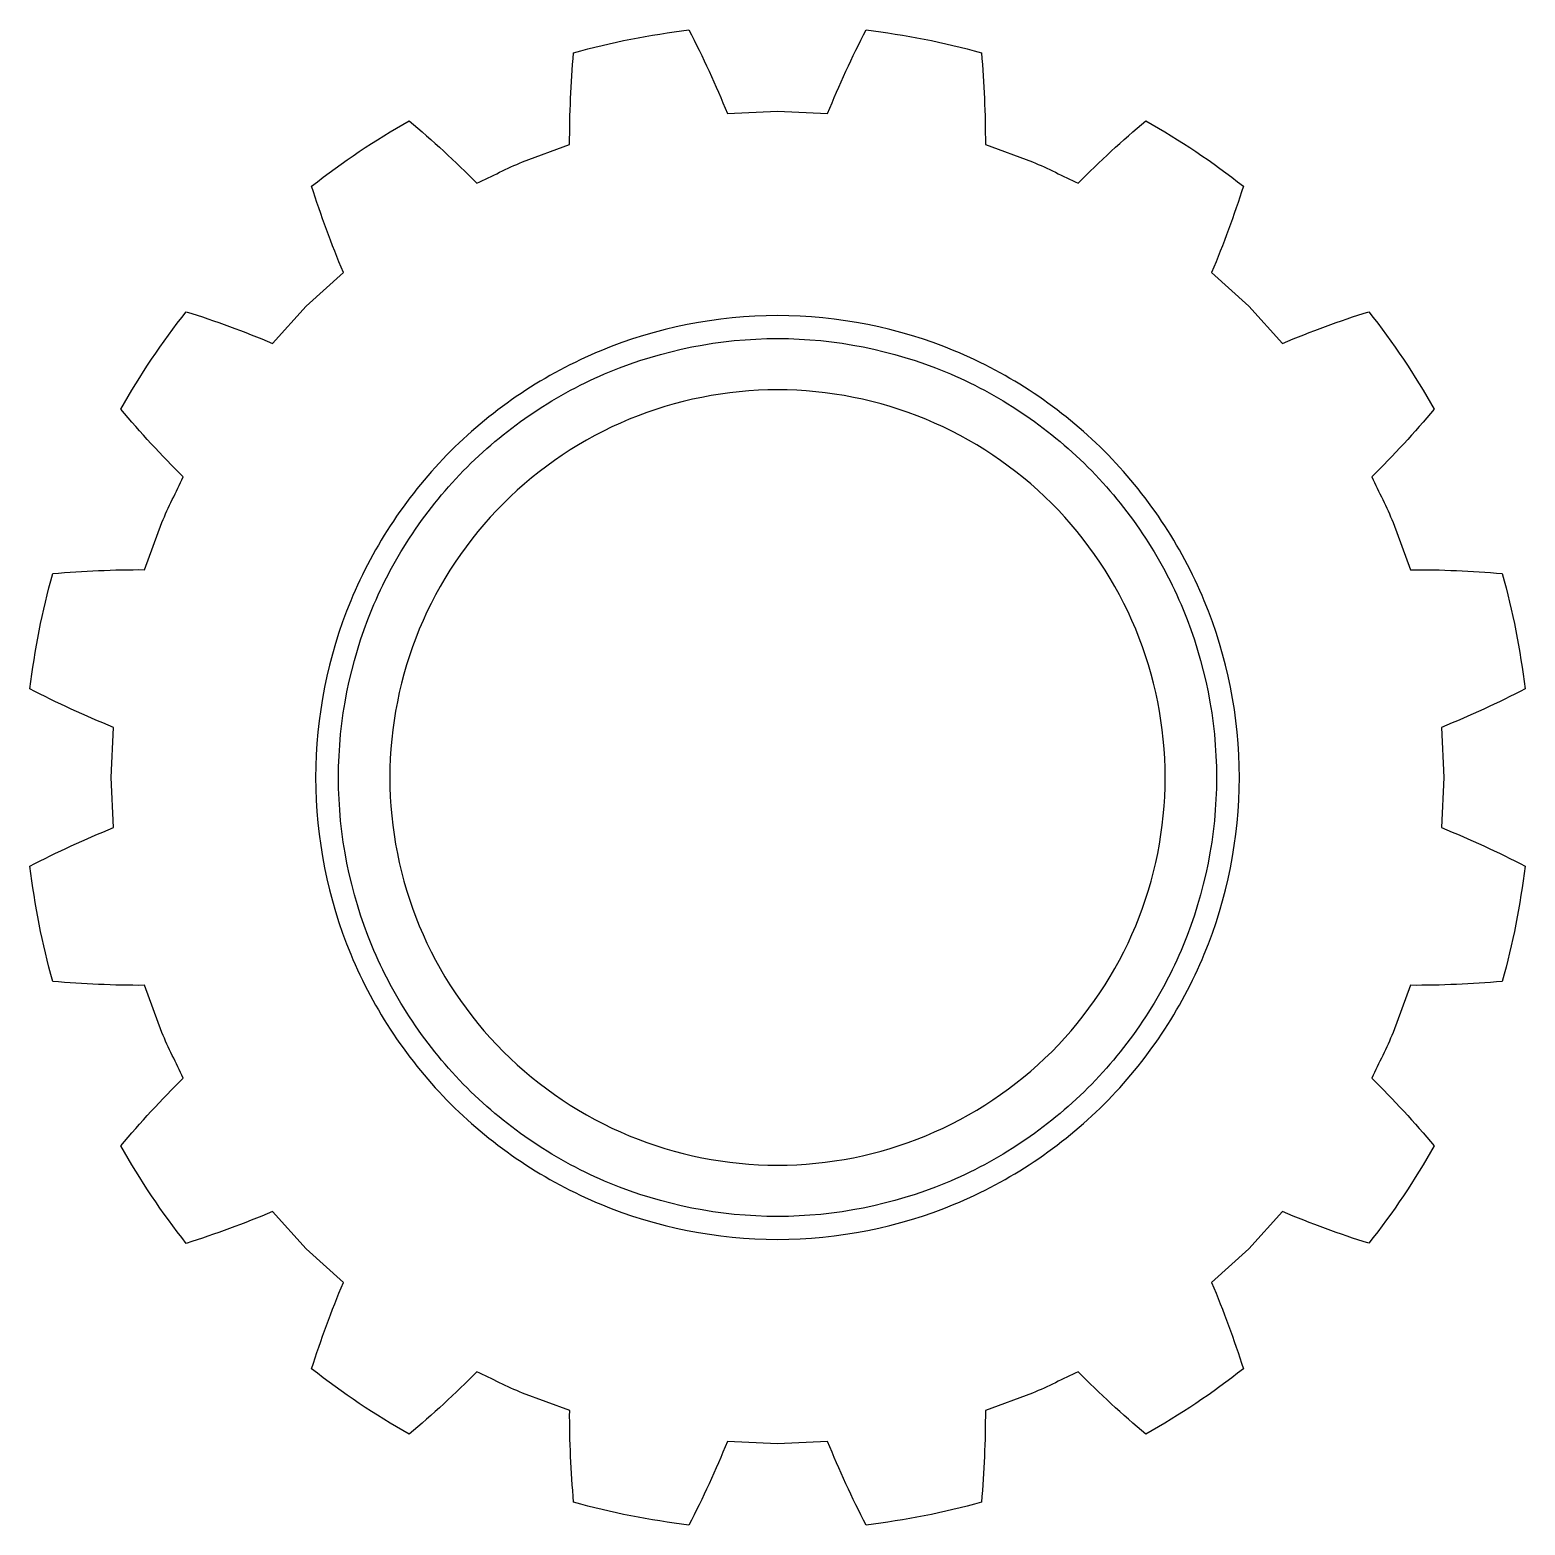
# Model space of a CAD drawing. Header units: centimetres. Extents: x -8.6 to 8.6, y -8.6 to 8.6.
import ezdxf

# ---------------------------------------------------------------- set-up
doc = ezdxf.new("R2010")
doc.units = ezdxf.units.CM
doc.header["$MEASUREMENT"] = 0
doc.layers.add('Camada 1', color=7, linetype='Continuous')

msp = doc.modelspace()

# ---------------------------------------------------------------- linework, layer by layer
at = {"layer": 'Camada 1', "color": 250}
for points, knots in [([(7.63679, 0), (7.63679, 0), (7.60885, 0.57407), (7.60885, 0.57407), (7.60885, 0.57407), (7.93344, 0.70747), (8.26002, 0.85495), (8.56762, 1.0155), (8.56762, 1.0155), (8.51087, 1.46191), (8.43051, 1.904), (8.30409, 2.33701), (8.30409, 2.33701), (7.95299, 2.36667), (7.60911, 2.38352), (7.25314, 2.3817), (7.25314, 2.3817), (7.25314, 2.3817), (7.05502, 2.92272), (7.05502, 2.92272), (7.05502, 2.92272), (6.98128, 3.09983), (6.8923, 3.27041), (6.81049, 3.444), (6.81049, 3.444), (7.05774, 3.6916), (7.30341, 3.95478), (7.5259, 4.22111), (7.5259, 4.22111), (7.3027, 4.61187), (7.05645, 4.98713), (6.77607, 5.33858), (6.77607, 5.33858), (6.44314, 5.23296), (6.11424, 5.1122), (5.78751, 4.97488), (5.78751, 4.97488), (5.78751, 4.97488), (5.4, 5.40004), (5.4, 5.40004), (5.4, 5.40004), (5.4, 5.40004), (4.97505, 5.78742), (4.97505, 5.78742), (4.97505, 5.78742), (5.11229, 6.11415), (5.2331, 6.44314), (5.33864, 6.77598), (5.33864, 6.77598), (4.98727, 7.05644), (4.61199, 7.30269), (4.2212, 7.52581), (4.2212, 7.52581), (3.95479, 7.3034), (3.69169, 7.05744), (3.44401, 6.81032), (3.44401, 6.81032), (3.27063, 6.89226), (3.09984, 6.98103), (2.92286, 7.05477), (2.92286, 7.05477), (2.92286, 7.05477), (2.38187, 7.25326), (2.38187, 7.25326), (2.38187, 7.25326), (2.38372, 7.6091), (2.36689, 7.95298), (2.33694, 8.30389), (2.33694, 8.30389), (1.9039, 8.4305), (1.46181, 8.51098), (1.01556, 8.56766), (1.01556, 8.56766), (0.85498, 8.25987), (0.7074, 7.9334), (0.57402, 7.60889), (0.57402, 7.60889), (0.57402, 7.60889), (0.00003, 7.63675), (0.00003, 7.63675), (0.00003, 7.63675), (0.00003, 7.63675), (-0.57404, 7.60889), (-0.57404, 7.60889), (-0.57404, 7.60889), (-0.70746, 7.9334), (-0.85504, 8.25987), (-1.01546, 8.56766), (-1.01546, 8.56766), (-1.46187, 8.51099), (-1.90396, 8.4305), (-2.33705, 8.304), (-2.33705, 8.304), (-2.36663, 7.95306), (-2.38348, 7.60905), (-2.38182, 7.25321), (-2.38182, 7.25321), (-2.38182, 7.25321), (-2.92271, 7.05485), (-2.92271, 7.05485), (-2.92271, 7.05485), (-3.09982, 6.98111), (-3.27053, 6.89221), (-3.44399, 6.8104), (-3.44399, 6.8104), (-3.69175, 7.05749), (-3.95461, 7.30345), (-4.2211, 7.52589), (-4.2211, 7.52589), (-4.61186, 7.30277), (-4.98712, 7.05652), (-5.33857, 6.77606), (-5.33857, 6.77606), (-5.23295, 6.44319), (-5.11219, 6.11423), (-4.97487, 5.7875), (-4.97487, 5.7875), (-4.97487, 5.7875), (-5.3999, 5.40012), (-5.3999, 5.40012), (-5.3999, 5.40012), (-5.3999, 5.40012), (-5.78754, 4.97496), (-5.78754, 4.97496), (-5.78754, 4.97496), (-6.11414, 5.11228), (-6.44312, 5.23301), (-6.77597, 5.3385), (-6.77597, 5.3385), (-7.05643, 4.98721), (-7.30265, 4.61193), (-7.5258, 4.22119), (-7.5258, 4.22119), (-7.30323, 3.95473), (-7.05757, 3.69168), (-6.81031, 3.44408), (-6.81031, 3.44408), (-6.89225, 3.27049), (-6.98118, 3.09991), (-7.05476, 2.9228), (-7.05476, 2.9228), (-7.05476, 2.9228), (-7.25312, 2.38178), (-7.25312, 2.38178), (-7.25312, 2.38178), (-7.60909, 2.38374), (-7.95297, 2.36675), (-8.30391, 2.33709), (-8.30391, 2.33709), (-8.43046, 1.90386), (-8.51094, 1.46177), (-8.56762, 1.0155), (-8.56762, 1.0155), (-8.25988, 0.85495), (-7.93336, 0.70747), (-7.60885, 0.57407), (-7.60885, 0.57407), (-7.60885, 0.57407), (-7.63671, 0), (-7.63671, 0), (-7.63671, 0), (-7.63671, 0), (-7.60885, -0.57407), (-7.60885, -0.57407), (-7.60885, -0.57407), (-7.93336, -0.70758), (-8.25988, -0.85503), (-8.56762, -1.01558), (-8.56762, -1.01558), (-8.51081, -1.46183), (-8.43046, -1.90392), (-8.30396, -2.33707), (-8.30396, -2.33707), (-7.95302, -2.36676), (-7.60914, -2.38345), (-7.25317, -2.38173), (-7.25317, -2.38173), (-7.25317, -2.38173), (-7.05481, -2.92288), (-7.05481, -2.92288), (-7.05481, -2.92288), (-6.98123, -3.09986), (-6.89217, -3.27052), (-6.81036, -3.44403), (-6.81036, -3.44403), (-7.05761, -3.69155), (-7.30328, -3.95481), (-7.52585, -4.22122), (-7.52585, -4.22122), (-7.3027, -4.61204), (-7.05648, -4.98729), (-6.77602, -5.33866), (-6.77602, -5.33866), (-6.44302, -5.23296), (-6.11419, -5.11228), (-5.78743, -4.97491), (-5.78743, -4.97491), (-5.78743, -4.97491), (-5.39992, -5.39999), (-5.39992, -5.39999), (-5.39992, -5.39999), (-5.39992, -5.39999), (-4.97489, -5.78737), (-4.97489, -5.78737), (-4.97489, -5.78737), (-5.11218, -6.11426), (-5.23294, -6.44317), (-5.33859, -6.77609), (-5.33859, -6.77609), (-4.98714, -7.05647), (-4.61189, -7.30272), (-4.22112, -7.52579), (-4.22112, -7.52579), (-3.95463, -7.30346), (-3.69161, -7.05748), (-3.44401, -6.81038), (-3.44401, -6.81038), (-3.27042, -6.89248), (-3.09984, -6.98117), (-2.92273, -7.05488), (-2.92273, -7.05488), (-2.92273, -7.05488), (-2.38171, -7.25332), (-2.38171, -7.25332), (-2.38171, -7.25332), (-2.38367, -7.60916), (-2.36666, -7.95301), (-2.33686, -8.30395), (-2.33686, -8.30395), (-1.90384, -8.43039), (-1.46175, -8.51104), (-1.0155, -8.56763), (-1.0155, -8.56763), (-0.85495, -8.25989), (-0.70734, -7.93345), (-0.57404, -7.60886), (-0.57404, -7.60886), (-0.57404, -7.60886), (0.00003, -7.63667), (0.00003, -7.63667), (0.00003, -7.63667), (0.00003, -7.63667), (0.57402, -7.60886), (0.57402, -7.60886), (0.57402, -7.60886), (0.7075, -7.93348), (0.85511, -8.25989), (1.01556, -8.56763), (1.01556, -8.56763), (1.46197, -8.51104), (1.90406, -8.43039), (2.33721, -8.30395), (2.33721, -8.30395), (2.36687, -7.95301), (2.38357, -7.609), (2.38198, -7.25318), (2.38198, -7.25318), (2.38198, -7.25318), (2.92284, -7.05487), (2.92284, -7.05487), (2.92284, -7.05487), (3.09982, -6.98116), (3.27063, -6.89215), (3.44399, -6.81037), (3.44399, -6.81037), (3.6918, -7.05746), (3.95477, -7.30345), (4.22118, -7.52578), (4.22118, -7.52578), (4.612, -7.30271), (4.98725, -7.05646), (5.33862, -6.77608), (5.33862, -6.77608), (5.23308, -6.44315), (5.11224, -6.11425), (4.97503, -5.78736), (4.97503, -5.78736), (4.97503, -5.78736), (5.39998, -5.39998), (5.39998, -5.39998), (5.39998, -5.39998), (5.39998, -5.39998), (5.78762, -4.9749), (5.78762, -4.9749), (5.78762, -4.9749), (6.11425, -5.11227), (6.44326, -5.23295), (6.77605, -5.33836), (6.77605, -5.33836), (7.05643, -4.98726), (7.30268, -4.61203), (7.52588, -4.22118), (7.52588, -4.22118), (7.30339, -3.95477), (7.05773, -3.69151), (6.81047, -3.44399), (6.81047, -3.44399), (6.89241, -3.27045), (6.98126, -3.09982), (7.055, -2.92284), (7.055, -2.92284), (7.055, -2.92284), (7.25312, -2.38169), (7.25312, -2.38169), (7.25312, -2.38169), (7.60909, -2.3837), (7.95297, -2.36674), (8.30407, -2.33703), (8.30407, -2.33703), (8.43049, -1.90388), (8.51113, -1.46179), (8.5676, -1.01554), (8.5676, -1.01554), (8.26, -0.85499), (7.93339, -0.70751), (7.60883, -0.574), (7.60883, -0.574), (7.60883, -0.574), (7.63679, 0), (7.63679, 0)], [0, 0, 0, 0, 0.01234568, 0.01234568, 0.01234568, 0.01234568, 0.02469136, 0.02469136, 0.02469136, 0.02469136, 0.03703704, 0.03703704, 0.03703704, 0.03703704, 0.04938272, 0.04938272, 0.04938272, 0.04938272, 0.0617284, 0.0617284, 0.0617284, 0.0617284, 0.07407407, 0.07407407, 0.07407407, 0.07407407, 0.08641975, 0.08641975, 0.08641975, 0.08641975, 0.09876543, 0.09876543, 0.09876543, 0.09876543, 0.11111111, 0.11111111, 0.11111111, 0.11111111, 0.12345679, 0.12345679, 0.12345679, 0.12345679, 0.13580247, 0.13580247, 0.13580247, 0.13580247, 0.14814815, 0.14814815, 0.14814815, 0.14814815, 0.16049383, 0.16049383, 0.16049383, 0.16049383, 0.17283951, 0.17283951, 0.17283951, 0.17283951, 0.18518519, 0.18518519, 0.18518519, 0.18518519, 0.19753086, 0.19753086, 0.19753086, 0.19753086, 0.20987654, 0.20987654, 0.20987654, 0.20987654, 0.22222222, 0.22222222, 0.22222222, 0.22222222, 0.2345679, 0.2345679, 0.2345679, 0.2345679, 0.24691358, 0.24691358, 0.24691358, 0.24691358, 0.25925926, 0.25925926, 0.25925926, 0.25925926, 0.27160494, 0.27160494, 0.27160494, 0.27160494, 0.28395062, 0.28395062, 0.28395062, 0.28395062, 0.2962963, 0.2962963, 0.2962963, 0.2962963, 0.30864198, 0.30864198, 0.30864198, 0.30864198, 0.32098765, 0.32098765, 0.32098765, 0.32098765, 0.33333333, 0.33333333, 0.33333333, 0.33333333, 0.34567901, 0.34567901, 0.34567901, 0.34567901, 0.35802469, 0.35802469, 0.35802469, 0.35802469, 0.37037037, 0.37037037, 0.37037037, 0.37037037, 0.38271605, 0.38271605, 0.38271605, 0.38271605, 0.39506173, 0.39506173, 0.39506173, 0.39506173, 0.40740741, 0.40740741, 0.40740741, 0.40740741, 0.41975309, 0.41975309, 0.41975309, 0.41975309, 0.43209877, 0.43209877, 0.43209877, 0.43209877, 0.44444444, 0.44444444, 0.44444444, 0.44444444, 0.45679012, 0.45679012, 0.45679012, 0.45679012, 0.4691358, 0.4691358, 0.4691358, 0.4691358, 0.48148148, 0.48148148, 0.48148148, 0.48148148, 0.49382716, 0.49382716, 0.49382716, 0.49382716, 0.50617284, 0.50617284, 0.50617284, 0.50617284, 0.51851852, 0.51851852, 0.51851852, 0.51851852, 0.5308642, 0.5308642, 0.5308642, 0.5308642, 0.54320988, 0.54320988, 0.54320988, 0.54320988, 0.55555556, 0.55555556, 0.55555556, 0.55555556, 0.56790123, 0.56790123, 0.56790123, 0.56790123, 0.58024691, 0.58024691, 0.58024691, 0.58024691, 0.59259259, 0.59259259, 0.59259259, 0.59259259, 0.60493827, 0.60493827, 0.60493827, 0.60493827, 0.61728395, 0.61728395, 0.61728395, 0.61728395, 0.62962963, 0.62962963, 0.62962963, 0.62962963, 0.64197531, 0.64197531, 0.64197531, 0.64197531, 0.65432099, 0.65432099, 0.65432099, 0.65432099, 0.66666667, 0.66666667, 0.66666667, 0.66666667, 0.67901235, 0.67901235, 0.67901235, 0.67901235, 0.69135802, 0.69135802, 0.69135802, 0.69135802, 0.7037037, 0.7037037, 0.7037037, 0.7037037, 0.71604938, 0.71604938, 0.71604938, 0.71604938, 0.72839506, 0.72839506, 0.72839506, 0.72839506, 0.74074074, 0.74074074, 0.74074074, 0.74074074, 0.75308642, 0.75308642, 0.75308642, 0.75308642, 0.7654321, 0.7654321, 0.7654321, 0.7654321, 0.77777778, 0.77777778, 0.77777778, 0.77777778, 0.79012346, 0.79012346, 0.79012346, 0.79012346, 0.80246914, 0.80246914, 0.80246914, 0.80246914, 0.81481481, 0.81481481, 0.81481481, 0.81481481, 0.82716049, 0.82716049, 0.82716049, 0.82716049, 0.83950617, 0.83950617, 0.83950617, 0.83950617, 0.85185185, 0.85185185, 0.85185185, 0.85185185, 0.86419753, 0.86419753, 0.86419753, 0.86419753, 0.87654321, 0.87654321, 0.87654321, 0.87654321, 0.88888889, 0.88888889, 0.88888889, 0.88888889, 0.90123457, 0.90123457, 0.90123457, 0.90123457, 0.91358025, 0.91358025, 0.91358025, 0.91358025, 0.92592593, 0.92592593, 0.92592593, 0.92592593, 0.9382716, 0.9382716, 0.9382716, 0.9382716, 0.95061728, 0.95061728, 0.95061728, 0.95061728, 0.96296296, 0.96296296, 0.96296296, 0.96296296, 0.97530864, 0.97530864, 0.97530864, 0.97530864, 1, 1, 1, 1]), ([(3.74323, -3.74327), (3.2519, -4.2336), (2.6645, -4.62616), (2.02542, -4.89053), (2.02542, -4.89053), (1.38619, -5.15577), (0.69642, -5.29201), (0.00017, -5.29373), (0.00017, -5.29373), (-0.69621, -5.29188), (-1.38577, -5.15578), (-2.025, -4.89053), (-2.025, -4.89053), (-2.6641, -4.62616), (-3.25156, -4.2336), (-3.74289, -3.74327), (-3.74289, -3.74327), (-4.23337, -3.2521), (-4.62594, -2.66454), (-4.89031, -2.02546), (-4.89031, -2.02546), (-5.15555, -1.38609), (-5.29163, -0.69633), (-5.29343, -0.00013), (-5.29343, -0.00013), (-5.2915, 0.69612), (-5.1554, 1.38581), (-4.89031, 2.02504), (-4.89031, 2.02504), (-4.62591, 2.66427), (-4.23335, 3.25173), (-3.74289, 3.74293), (-3.74289, 3.74293), (-3.25156, 4.23341), (-2.6641, 4.62595), (-2.025, 4.89035), (-2.025, 4.89035), (-1.38577, 5.15559), (-0.69608, 5.29167), (0.00017, 5.29347), (0.00017, 5.29347), (0.69671, 5.29154), (1.38619, 5.15546), (2.02542, 4.89035), (2.02542, 4.89035), (2.66449, 4.62595), (3.25187, 4.23342), (3.74323, 3.74293), (3.74323, 3.74293), (4.23369, 3.25173), (4.62625, 2.66428), (4.89065, 2.02504), (4.89065, 2.02504), (5.15589, 1.38581), (5.29213, 0.69596), (5.29385, -0.00013), (5.29385, -0.00013), (5.29184, -0.69643), (5.15574, -1.3861), (4.89065, -2.02546), (4.89065, -2.02546), (4.62628, -2.66454), (4.23372, -3.25207), (3.74323, -3.74327)], [0, 0, 0, 0, 0.05882353, 0.05882353, 0.05882353, 0.05882353, 0.11764706, 0.11764706, 0.11764706, 0.11764706, 0.17647059, 0.17647059, 0.17647059, 0.17647059, 0.23529412, 0.23529412, 0.23529412, 0.23529412, 0.29411765, 0.29411765, 0.29411765, 0.29411765, 0.35294118, 0.35294118, 0.35294118, 0.35294118, 0.41176471, 0.41176471, 0.41176471, 0.41176471, 0.47058824, 0.47058824, 0.47058824, 0.47058824, 0.52941176, 0.52941176, 0.52941176, 0.52941176, 0.58823529, 0.58823529, 0.58823529, 0.58823529, 0.64705882, 0.64705882, 0.64705882, 0.64705882, 0.70588235, 0.70588235, 0.70588235, 0.70588235, 0.76470588, 0.76470588, 0.76470588, 0.76470588, 0.82352941, 0.82352941, 0.82352941, 0.82352941, 0.88235294, 0.88235294, 0.88235294, 0.88235294, 1, 1, 1, 1]), ([(4.64843, 1.92474), (4.39745, 2.53201), (4.02433, 3.09073), (3.5579, 3.55788), (3.5579, 3.55788), (3.09062, 4.02418), (2.53216, 4.39735), (1.92476, 4.64849), (1.92476, 4.64849), (1.31765, 4.90051), (0.66272, 5.02981), (0.00002, 5.03177), (0.00002, 5.03177), (-0.6626, 5.02981), (-1.31753, 4.90051), (-1.92472, 4.64849), (-1.92472, 4.64849), (-2.53212, 4.39751), (-3.09055, 4.02431), (-3.55786, 3.55788), (-3.55786, 3.55788), (-4.02416, 3.09073), (-4.3972, 2.53201), (-4.64847, 1.92474), (-4.64847, 1.92474), (-4.90049, 1.31755), (-5.02979, 0.6627), (-5.03175, 0), (-5.03175, 0), (-5.02979, -0.66262), (-4.90049, -1.31755), (-4.64847, -1.92482), (-4.64847, -1.92482), (-4.39733, -2.53209), (-4.02429, -3.09081), (-3.55786, -3.55796), (-3.55786, -3.55796), (-3.09058, -4.02426), (-2.53212, -4.39748), (-1.92472, -4.64852), (-1.92472, -4.64852), (-1.31753, -4.90051), (-0.6626, -5.02997), (0.00002, -5.03169), (0.00002, -5.03169), (0.66272, -5.02997), (1.31765, -4.90051), (1.92476, -4.64852), (1.92476, -4.64852), (2.53216, -4.39751), (3.09059, -4.02426), (3.5579, -3.55796), (3.5579, -3.55796), (4.02418, -3.09084), (4.39732, -2.53212), (4.64843, -1.92482), (4.64843, -1.92482), (4.90045, -1.31757), (5.02991, -0.66265), (5.03176, 0), (5.03176, 0), (5.0299, 0.6627), (4.90047, 1.31755), (4.64843, 1.92474)], [0, 0, 0, 0, 0.05882353, 0.05882353, 0.05882353, 0.05882353, 0.11764706, 0.11764706, 0.11764706, 0.11764706, 0.17647059, 0.17647059, 0.17647059, 0.17647059, 0.23529412, 0.23529412, 0.23529412, 0.23529412, 0.29411765, 0.29411765, 0.29411765, 0.29411765, 0.35294118, 0.35294118, 0.35294118, 0.35294118, 0.41176471, 0.41176471, 0.41176471, 0.41176471, 0.47058824, 0.47058824, 0.47058824, 0.47058824, 0.52941176, 0.52941176, 0.52941176, 0.52941176, 0.58823529, 0.58823529, 0.58823529, 0.58823529, 0.64705882, 0.64705882, 0.64705882, 0.64705882, 0.70588235, 0.70588235, 0.70588235, 0.70588235, 0.76470588, 0.76470588, 0.76470588, 0.76470588, 0.82352941, 0.82352941, 0.82352941, 0.82352941, 0.88235294, 0.88235294, 0.88235294, 0.88235294, 1, 1, 1, 1]), ([(3.14218, -3.14206), (2.7289, -3.55433), (2.23543, -3.88395), (1.6997, -4.10514), (1.6997, -4.10514), (1.16387, -4.32747), (0.58729, -4.44153), (0.00018, -4.44367), (0.00018, -4.44367), (-0.58698, -4.44153), (-1.16351, -4.32746), (-1.69927, -4.10514), (-1.69927, -4.10514), (-2.23497, -3.88395), (-2.72853, -3.55433), (-3.1418, -3.14206), (-3.1418, -3.14206), (-3.55402, -2.72878), (-3.88356, -2.23541), (-4.10488, -1.69971), (-4.10488, -1.69971), (-4.32708, -1.16374), (-4.44119, -0.5873), (-4.44328, -0.00013), (-4.44328, -0.00013), (-4.44119, 0.58703), (-4.32707, 1.16356), (-4.10488, 1.69932), (-4.10488, 1.69932), (-3.88356, 2.23502), (-3.55399, 2.72858), (-3.1418, 3.14172), (-3.1418, 3.14172), (-2.72852, 3.55407), (-2.23494, 3.88364), (-1.69927, 4.10496), (-1.69927, 4.10496), (-1.16336, 4.32716), (-0.58699, 4.44119), (0.00018, 4.44336), (0.00018, 4.44336), (0.58729, 4.44119), (1.16387, 4.32715), (1.6997, 4.10496), (1.6997, 4.10496), (2.2354, 3.88364), (2.72888, 3.55407), (3.14218, 3.14172), (3.14218, 3.14172), (3.55432, 2.72857), (3.88394, 2.23499), (4.10526, 1.69932), (4.10526, 1.69932), (4.32759, 1.16343), (4.44165, 0.58704), (4.44366, -0.00013), (4.44366, -0.00013), (4.44165, -0.58729), (4.32759, -1.16387), (4.10526, -1.69971), (4.10526, -1.69971), (3.88394, -2.23515), (3.55432, -2.72878), (3.14218, -3.14206)], [0, 0, 0, 0, 0.05882353, 0.05882353, 0.05882353, 0.05882353, 0.11764706, 0.11764706, 0.11764706, 0.11764706, 0.17647059, 0.17647059, 0.17647059, 0.17647059, 0.23529412, 0.23529412, 0.23529412, 0.23529412, 0.29411765, 0.29411765, 0.29411765, 0.29411765, 0.35294118, 0.35294118, 0.35294118, 0.35294118, 0.41176471, 0.41176471, 0.41176471, 0.41176471, 0.47058824, 0.47058824, 0.47058824, 0.47058824, 0.52941176, 0.52941176, 0.52941176, 0.52941176, 0.58823529, 0.58823529, 0.58823529, 0.58823529, 0.64705882, 0.64705882, 0.64705882, 0.64705882, 0.70588235, 0.70588235, 0.70588235, 0.70588235, 0.76470588, 0.76470588, 0.76470588, 0.76470588, 0.82352941, 0.82352941, 0.82352941, 0.82352941, 0.88235294, 0.88235294, 0.88235294, 0.88235294, 1, 1, 1, 1])]:
    msp.add_open_spline(points, degree=3, knots=knots, dxfattribs=at)

doc.saveas('drawing.dxf')
